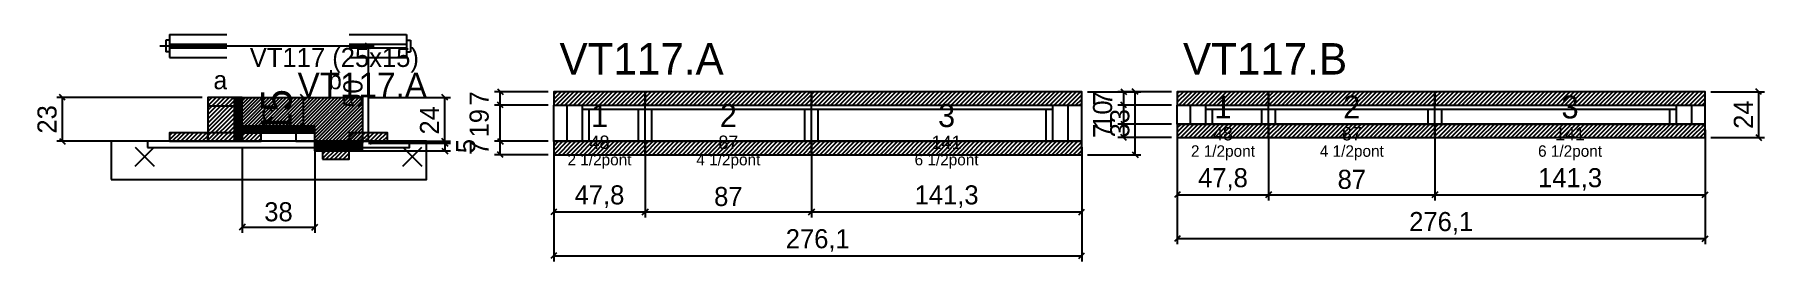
# Model space of a CAD drawing. Extents: x -69 to 836, y -82 to 37.
import ezdxf
from ezdxf.enums import TextEntityAlignment as Align

# ---------------------------------------------------------------- set-up
doc = ezdxf.new("R2010")
doc.units = 0
for name, color, linetype in [('5', 5, 'Continuous'), ('barrote', 126, 'Continuous'), ('CONCRETO', 251, 'Continuous'), ('COTA', 241, 'Continuous'), ('Cota Seção (2x)', 241, 'Continuous'), ('detalhes', 7, 'Continuous'), ('Hachura', 251, 'Continuous'), ('Madeira', 126, 'Continuous'), ('NOMENCLATURA', 7, 'Continuous'), ('Painéis', 200, 'Continuous'), ('presilha', 224, 'Continuous'), ('SARR_2.2x7', 40, 'Continuous'), ('SARR_3.5x7', 81, 'Continuous'), ('SCO-___-LAJ', 224, 'Continuous'), ('TENSOR', 224, 'Continuous'), ('texto', 7, 'Continuous'), ('Texto Seção', 7, 'Continuous')]:
    doc.layers.add(name, color=color, linetype=linetype)
doc.dimstyles.new('PAINEL', dxfattribs={"dimtxt": 10, "dimasz": 3, "dimexe": 3, "dimexo": 3, "dimgap": 3, "dimtad": 1, "dimblk": 'OBLIQUE', "dimblk1": 'OBLIQUE', "dimcen": 2.5, "dimclrd": 4, "dimclre": 4, "dimclrt": 240, "dimazin": 3, "dimtfac": 1, "dimtmove": 0, "dimatfit": 3})
doc.dimstyles.new('SECAO2X', dxfattribs={"dimtxt": 16, "dimasz": 3, "dimexe": 3, "dimexo": 3, "dimgap": 3, "dimtad": 1, "dimblk": 'OBLIQUE', "dimblk1": 'OBLIQUE', "dimcen": 2.5, "dimclrd": 4, "dimclre": 4, "dimclrt": 240, "dimazin": 3, "dimtfac": 1, "dimtmove": 0, "dimatfit": 3})

# ---------------------------------------------------------------- blocks, each defined once
blk = doc.blocks.new('_OBLIQUE')
at = {"color": 0, "linetype": 'BYBLOCK'}
blk.add_line((-0.5, -0.5), (0.5, 0.5), dxfattribs=at)

msp = doc.modelspace()

# ---------------------------------------------------------------- hatches: boundary and pattern name
at = {"layer": 'COTA'}
h = msp.add_hatch(dxfattribs=at)
h.set_pattern_fill('ANSI31', scale=0.4)
h.paths.add_polyline_path([(40, -11), (40, 4), (103, 4), (103, -20), (78, -20), (78, -11)])
h = msp.add_hatch(dxfattribs=at)
h.set_pattern_fill('ANSI31', scale=0.5)
h.paths.add_polyline_path([(203, 0), (250.8, 0), (250.8, 7), (203, 7)])
h = msp.add_hatch(dxfattribs=at)
h.set_pattern_fill('ANSI31', scale=0.5)
h.paths.add_polyline_path([(250.8, 0), (337.8, 0), (337.8, 7), (250.8, 7)])
h = msp.add_hatch(dxfattribs=at)
h.set_pattern_fill('ANSI31', scale=0.5)
h.paths.add_polyline_path([(337.8, 0), (479.1, 0), (479.1, 7), (337.8, 7)])
h = msp.add_hatch(dxfattribs=at)
h.set_pattern_fill('ANSI31', scale=0.5)
h.paths.add_polyline_path([(529.1, 0), (576.9, 0), (576.9, 7), (529.1, 7)])
h = msp.add_hatch(dxfattribs=at)
h.set_pattern_fill('ANSI31', scale=0.5)
h.paths.add_polyline_path([(576.9, 0), (663.9, 0), (663.9, 7), (576.9, 7)])
h = msp.add_hatch(dxfattribs=at)
h.set_pattern_fill('ANSI31', scale=0.5)
h.paths.add_polyline_path([(663.9, 0), (805.2, 0), (805.2, 7), (663.9, 7)])
h = msp.add_hatch(dxfattribs=at)
h.set_pattern_fill('ANSI31', scale=0.5)
h.paths.add_polyline_path([(529.1, -17), (576.9, -17), (576.9, -10), (529.1, -10)])
h = msp.add_hatch(dxfattribs=at)
h.set_pattern_fill('ANSI31', scale=0.5)
h.paths.add_polyline_path([(576.9, -17), (663.9, -17), (663.9, -10), (576.9, -10)])
h = msp.add_hatch(dxfattribs=at)
h.set_pattern_fill('ANSI31', scale=0.5)
h.paths.add_polyline_path([(663.9, -17), (805.2, -17), (805.2, -10), (663.9, -10)])
h = msp.add_hatch(dxfattribs=at)
h.set_pattern_fill('ANSI31', scale=0.5)
h.paths.add_polyline_path([(203, -26), (250.8, -26), (250.8, -19), (203, -19)])
h = msp.add_hatch(dxfattribs=at)
h.set_pattern_fill('ANSI31', scale=0.5)
h.paths.add_polyline_path([(250.8, -26), (337.8, -26), (337.8, -19), (250.8, -19)])
h = msp.add_hatch(dxfattribs=at)
h.set_pattern_fill('ANSI31', scale=0.5)
h.paths.add_polyline_path([(337.8, -26), (479.1, -26), (479.1, -19), (337.8, -19)])
at = {"layer": 'Hachura'}
h = msp.add_hatch(dxfattribs=at)
h.set_pattern_fill('ANSI31', scale=0.5)
h.paths.add_polyline_path([(22, -19), (36, -19), (36, 4), (22, 4)])
h = msp.add_hatch(dxfattribs=at)
h.set_pattern_fill('ANSI31', scale=0.5)
h.paths.add_polyline_path([(22, -0.4), (36, -0.4), (36, 4), (22, 4)])
h = msp.add_hatch(dxfattribs=at)
h.set_pattern_fill('SOLID')
h.paths.add_polyline_path([(36, -19), (40, -19), (40, 4), (36, 4)])
h = msp.add_hatch(dxfattribs=at)
h.set_pattern_fill('ANSI31', scale=0.5)
h.paths.add_polyline_path([(2, -19), (22, -19), (22, -14.6), (2, -14.6)])
h = msp.add_hatch(dxfattribs=at)
h.set_pattern_fill('SOLID')
h.paths.add_polyline_path([(40, -14.6), (78, -14.6), (78, -11), (40, -11)])
h = msp.add_hatch(dxfattribs=at)
h.set_pattern_fill('ANSI31', scale=0.5)
h.paths.add_polyline_path([(40, -19), (50, -19), (50, -14.6), (40, -14.6)])
h = msp.add_hatch(dxfattribs=at)
h.set_pattern_fill('ANSI31', scale=0.5)
h.paths.add_polyline_path([(96, -19), (116, -19), (116, -14.6), (96, -14.6)])
h = msp.add_hatch(dxfattribs=at)
h.set_pattern_fill('SOLID')
h.paths.add_polyline_path([(78, -19), (82, -19), (82, -24), (78, -24)])
h = msp.add_hatch(dxfattribs=at)
h.set_pattern_fill('SOLID')
h.paths.add_polyline_path([(78, -24), (103, -24), (103, -20), (78, -20)])
h = msp.add_hatch(dxfattribs=at)
h.set_pattern_fill('ANSI31', scale=0.5)
h.paths.add_polyline_path([(82, -19), (96, -19), (96, -24), (82, -24)])
h = msp.add_hatch(dxfattribs=at)
h.set_pattern_fill('ANSI31', scale=0.5)
h.paths.add_polyline_path([(82, -28.4), (96, -28.4), (96, -24), (82, -24)])

# ---------------------------------------------------------------- linework, layer by layer
for p, q in [((2, 37), (32, 37)), ((2, 37), (2, 25)), ((96, 37), (126, 37)), ((126, 37), (126, 25)), ((0, 34), (0, 28)), ((2, 34), (0, 34)), ((2, 28), (0, 28)), ((2, 32), (32, 32)), ((2, 30), (32, 30)), ((96, 32), (126, 32)), ((96, 30), (126, 30)), ((126, 34), (128, 34)), ((126, 28), (128, 28)), ((128, 34), (128, 28)), ((2, 25), (32, 25)), ((96, 25), (126, 25))]:
    msp.add_line(p, q)
at = {"layer": 'barrote'}
msp.add_lwpolyline([(-28.5, -39), (136.5, -39), (136.5, -19), (-28.5, -19)], close=True, dxfattribs=at)
at = {"layer": 'CONCRETO'}
msp.add_lwpolyline([(40, -11), (40, 4), (103, 4), (103, -20), (78, -20), (78, -11)], close=True, dxfattribs=at)
at = {"layer": 'Madeira'}
for points in [[(22, -19), (36, -19), (36, 4), (22, 4)], [(22, -0.4), (36, -0.4), (36, 4), (22, 4)], [(2, -19), (22, -19), (22, -14.6), (2, -14.6)], [(22, -19), (36, -19), (36, -14.6), (22, -14.6)], [(40, -19), (50, -19), (50, -14.6), (40, -14.6)], [(68, -19), (78, -19), (78, -14.6), (68, -14.6)], [(96, -19), (116, -19), (116, -14.6), (96, -14.6)], [(82, -19), (96, -19), (96, -24), (82, -24)], [(82, -28.4), (96, -28.4), (96, -24), (82, -24)]]:
    msp.add_lwpolyline(points, close=True, dxfattribs=at)
at = {"layer": 'Painéis'}
for p, q in [((203, 0), (250.8, 0)), ((203, -19), (203, 0)), ((250.8, -19), (250.8, 0)), ((250.8, -19), (250.8, 0)), ((250.8, 0), (337.8, 0)), ((250.8, -19), (250.8, 0)), ((337.8, -19), (337.8, 0)), ((337.8, -19), (337.8, 0)), ((337.8, 0), (479.1, 0)), ((337.8, -19), (337.8, 0)), ((479.1, -19), (479.1, 0)), ((529.1, 0), (576.9, 0)), ((529.1, -10), (529.1, 0)), ((576.9, -10), (576.9, 0)), ((576.9, -10), (576.9, 0)), ((576.9, 0), (663.9, 0)), ((576.9, -10), (576.9, 0)), ((663.9, -10), (663.9, 0)), ((663.9, -10), (663.9, 0)), ((663.9, 0), (805.2, 0)), ((663.9, -10), (663.9, 0)), ((805.2, -10), (805.2, 0)), ((529.1, -10), (576.9, -10)), ((576.9, -10), (663.9, -10)), ((663.9, -10), (805.2, -10)), ((203, -19), (250.8, -19)), ((250.8, -19), (337.8, -19)), ((337.8, -19), (479.1, -19))]:
    msp.add_line(p, q, dxfattribs=at)
for points in [[(36, -19), (40, -19), (40, 4), (36, 4)], [(40, -14.6), (78, -14.6), (78, -11), (40, -11)], [(78, -19), (82, -19), (82, -24), (78, -24)], [(78, -24), (103, -24), (103, -20), (78, -20)]]:
    msp.add_lwpolyline(points, close=True, dxfattribs=at)
at = {"layer": 'presilha'}
for p, q in [((-16, -32), (-6, -22)), ((-16, -22), (-6, -32)), ((124, -32), (134, -22)), ((124, -22), (134, -32))]:
    msp.add_line(p, q, dxfattribs=at)
at = {"layer": 'SARR_2.2x7'}
for p, q in [((210, -19), (210, 0)), ((472.1, -19), (472.1, 0)), ((536.1, -10), (536.1, 0)), ((798.2, -10), (798.2, 0)), ((218, -2.2), (250.8, -2.2)), ((250.8, -2.2), (337.8, -2.2)), ((337.8, -2.2), (464.1, -2.2)), ((544.1, -2.2), (576.9, -2.2)), ((576.9, -2.2), (663.9, -2.2)), ((663.9, -2.2), (790.2, -2.2))]:
    msp.add_line(p, q, dxfattribs=at)
at = {"layer": 'SARR_3.5x7'}
for p, q in [((218, -19), (218, 0)), ((250.8, -19), (250.8, 0)), ((250.8, -19), (250.8, 0)), ((337.8, -19), (337.8, 0)), ((337.8, -19), (337.8, 0)), ((464.1, -19), (464.1, 0)), ((544.1, -10), (544.1, 0)), ((576.9, -10), (576.9, 0)), ((576.9, -10), (576.9, 0)), ((663.9, -10), (663.9, 0)), ((663.9, -10), (663.9, 0)), ((790.2, -10), (790.2, 0)), ((221.5, -19), (221.5, -2.2)), ((247.3, -19), (247.3, -2.2)), ((254.3, -19), (254.3, -2.2)), ((334.3, -19), (334.3, -2.2)), ((341.3, -19), (341.3, -2.2)), ((460.6, -19), (460.6, -2.2)), ((547.6, -10), (547.6, -2.2)), ((573.4, -10), (573.4, -2.2)), ((580.4, -10), (580.4, -2.2)), ((660.4, -10), (660.4, -2.2)), ((667.4, -10), (667.4, -2.2)), ((786.7, -10), (786.7, -2.2)), ((544.1, -10), (547.6, -10)), ((573.4, -10), (576.9, -10)), ((576.9, -10), (580.4, -10)), ((660.4, -10), (663.9, -10)), ((663.9, -10), (667.4, -10)), ((786.7, -10), (790.2, -10)), ((218, -19), (221.5, -19)), ((247.3, -19), (250.8, -19)), ((250.8, -19), (254.3, -19)), ((334.3, -19), (337.8, -19)), ((337.8, -19), (341.3, -19)), ((460.6, -19), (464.1, -19))]:
    msp.add_line(p, q, dxfattribs=at)
at = {"layer": 'SCO-___-LAJ'}
for points in [[(203, 0), (250.8, 0), (250.8, 7), (203, 7)], [(250.8, 0), (337.8, 0), (337.8, 7), (250.8, 7)], [(337.8, 0), (479.1, 0), (479.1, 7), (337.8, 7)], [(529.1, 0), (576.9, 0), (576.9, 7), (529.1, 7)], [(576.9, 0), (663.9, 0), (663.9, 7), (576.9, 7)], [(663.9, 0), (805.2, 0), (805.2, 7), (663.9, 7)], [(529.1, -17), (576.9, -17), (576.9, -10), (529.1, -10)], [(576.9, -17), (663.9, -17), (663.9, -10), (576.9, -10)], [(663.9, -17), (805.2, -17), (805.2, -10), (663.9, -10)], [(-9.5, -22.2), (127.5, -22.2), (127.5, -19), (-9.5, -19)], [(203, -26), (250.8, -26), (250.8, -19), (203, -19)], [(250.8, -26), (337.8, -26), (337.8, -19), (250.8, -19)], [(337.8, -26), (479.1, -26), (479.1, -19), (337.8, -19)]]:
    msp.add_lwpolyline(points, close=True, dxfattribs=at)
at = {"layer": 'TENSOR'}
msp.add_line((-3, 31), (101, 31), dxfattribs=at)

# ---------------------------------------------------------------- texts
at = {"layer": '5'}
for s, height, p in [('1', 12, (226.9, -5.5)), ('2', 12, (294.3, -5.5)), ('3', 12, (408.45, -5.5)), ('1', 12, (553, -1)), ('2', 12, (620.4, -1)), ('3', 12, (734.55, -1)), ('48', 7, (226.9, -19.5)), ('87', 7, (294.3, -19.5)), ('141', 7, (408.45, -19.5)), ('48', 7, (553, -15)), ('87', 7, (620.4, -15)), ('141', 7, (734.55, -15))]:
    msp.add_text(s, height=height, dxfattribs=at).set_placement(p, align=Align.MIDDLE_CENTER)
at = {"layer": 'detalhes'}
for s, p in [('b', (85, 8.3)), ('a', (25, 8.3)), ('c', (50, -8.5))]:
    msp.add_text(s, height=9.6, dxfattribs=at).set_placement(p)
at = {"layer": 'NOMENCLATURA'}
for s, p in [('VT117.A', (206, 16)), ('VT117.B', (532.1, 16))]:
    msp.add_text(s, height=16.5, dxfattribs=at).set_placement(p)
at = {"layer": 'texto', "char_height": 6, "attachment_point": 5}
for s, insert in [('2 1/2pont', (226.9, -29.5)), ('4 1/2pont', (294.3, -29.5)), ('6 1/2pont', (408.45, -29.5)), ('2 1/2pont', (553, -25)), ('4 1/2pont', (620.4, -25)), ('6 1/2pont', (734.55, -25))]:
    msp.add_mtext(s, dxfattribs=dict(at, insert=insert))
at = {"layer": 'Texto Seção'}
for s, height, p in [('VT117 (25x15)', 10, (44, 20)), ('VT117.A', 13, (69, 4))]:
    msp.add_text(s, height=height, dxfattribs=at).set_placement(p)

# ---------------------------------------------------------------- dimensions: what is measured, and where the dimension line sits
at = {"layer": 'COTA'}
for base, p1, p2 in [((106, -19), (96, -19), (96, 31)), ((-54, -19), (2, -19), (22, 4)), ((146, -20), (103, -20), (103, 4)), ((175, 0), (203, 0), (203, 7)), ((175, -19), (203, -19), (203, 0)), ((507.1, -26), (479.1, -26), (479.1, 7)), ((501.1, 0), (529.1, 0), (529.1, 7)), ((501.1, -10), (529.1, -10), (529.1, 0)), ((833.2, -17), (805.2, -17), (805.2, 7)), ((501.1, -17), (529.1, -17), (529.1, -10)), ((146, -19), (96, -19), (96, -24)), ((175, -26), (203, -26), (203, -19))]:
    msp.add_linear_dim(base=base, p1=p1, p2=p2, angle=90, dimstyle='PAINEL', dxfattribs=at).render()
for base, p1, p2 in [((529.1, -47), (529.1, -10), (576.9, -10)), ((529.1, -70), (529.1, -10), (805.2, -10)), ((576.9, -47), (576.9, -10), (663.9, -10)), ((663.9, -47), (663.9, -10), (805.2, -10)), ((40, -64), (40, -19), (78, -19)), ((203, -56), (203, -19), (250.8, -19)), ((203, -79), (203, -19), (479.1, -19)), ((250.8, -56), (250.8, -19), (337.8, -19)), ((337.8, -56), (337.8, -19), (479.1, -19))]:
    msp.add_linear_dim(base=base, p1=p1, p2=p2, dimstyle='PAINEL', dxfattribs=at).render()
at = {"layer": 'Cota Seção (2x)'}
msp.add_linear_dim(base=(72, -11), p1=(40, -11), p2=(40, 4), angle=90, dimstyle='SECAO2X', dxfattribs=at).render()

doc.saveas('drawing.dxf')
